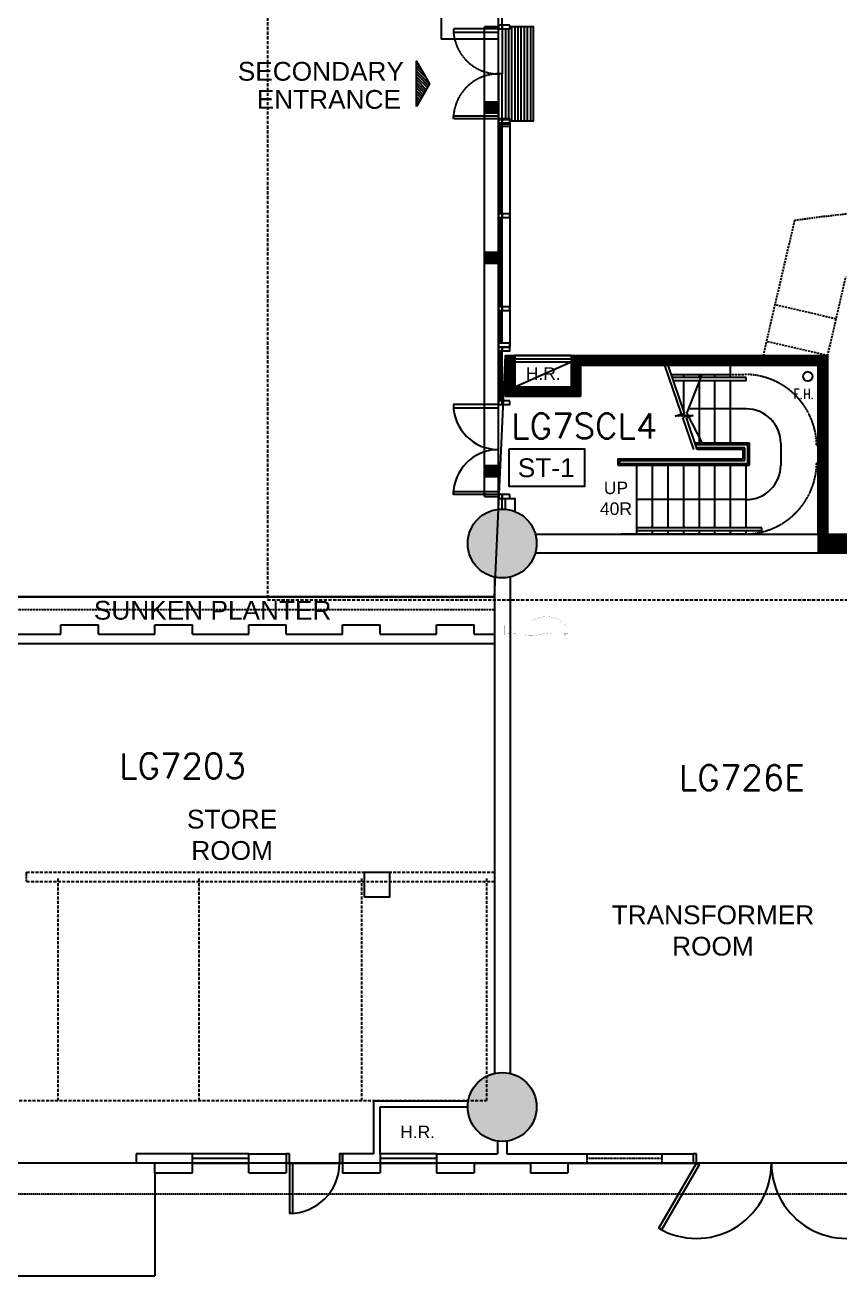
# Model space of a CAD drawing. Header units: millimetres. Extents: x -203861 to 22103, y -44552 to 100121.
# Drawn here: x -136625 to -123603, y 4100 to 24081 of the extents above; entities that cross this region are included whole.
import ezdxf

# ---------------------------------------------------------------- set-up
doc = ezdxf.new("R2010")
doc.units = ezdxf.units.MM
for name, pattern in [('s2097a$0$DASH', [0.35, 0.25, -0.1]), ('s2097a$0$DASHED', [0.75, 0.5, -0.25]), ('s2097a$0$HIDDEN', [0.375, 0.25, -0.125]), ('s2097a$0$HIDDEN2', [4.7625, 3.175, -1.5875]), ('s2097a$0$LG5plan$0$HIDDEN', [0.375, 0.25, -0.125]), ('s2097a$0$LG7plan$0$HIDDEN', [9.525, 6.35, -3.175])]:
    doc.linetypes.add(name, pattern=pattern)
for name, color, linetype in [('s2097a$0$A-glaz', 1, 'Continuous'), ('s2097a$0$Cloud', 1, 'Continuous'), ('s2097a$0$core2905$0$dr', 1, 'Continuous'), ('s2097a$0$core2905$0$stair', 1, 'Continuous'), ('s2097a$0$core2905$0$txt2', 4, 'Continuous'), ('s2097a$0$core2905$0$wal', 3, 'Continuous'), ('s2097a$0$core2905$0$walc', 1, 'Continuous'), ('s2097a$0$deck', 6, 'Continuous'), ('s2097a$0$dr', 1, 'Continuous'), ('s2097a$0$Hatch', 8, 'Continuous'), ('s2097a$0$LG5plan$0$buila', 14, 's2097a$0$LG5plan$0$HIDDEN'), ('s2097a$0$LG7$0$20', 1, 'Continuous'), ('s2097a$0$LG7plan$0$s2118a$0$20', 7, 'Continuous'), ('s2097a$0$LG7plan$0$stru', 2, 'Continuous'), ('s2097a$0$LG7plan$0$walc', 1, 'Continuous'), ('s2097a$0$LP - Built-in Furn (Low) DN', 2, 'Continuous'), ('s2097a$0$PLN_01F$0$AR-SANI_AR_BS_MI_', 1, 'Continuous'), ('s2097a$0$ROOM-NO', 4, 'Continuous'), ('s2097a$0$s2118a$0$20', 7, 'Continuous'), ('s2097a$0$Structure', 2, 'Continuous'), ('s2097a$0$Text-1', 1, 'Continuous'), ('s2097a$0$wal', 3, 'Continuous'), ('s2097a$0$walc', 1, 'Continuous'), ('s2097a$0$WIN', 3, 'Continuous')]:
    doc.layers.add(name, color=color, linetype=linetype)
doc.styles.add('s2097a$0$BH', font='arial.ttf')
doc.styles.add('s2097a$0$ROMANS', font='romans.shx', dxfattribs={"width": 0.8})
doc.styles.add('s2097a$0$STANDARD', font='SIMPLEX')

# ---------------------------------------------------------------- blocks, each defined once
blk = doc.blocks.new('s2097a')
at = {"layer": 's2097a$0$Hatch'}
h = blk.add_hatch(dxfattribs=at)
h.set_pattern_fill('ANSI31', color=256, style=0)
h.set_pattern_definition([(45, (-1932086.314, -565739.1127), (-2.2450640303, 2.2450640303), [])])
h.paths.add_polyline_path([(-128949.9, 18800.1), (-128949.9, 18150.1), (-127749.9, 18150.1), (-127749.9, 18650.1), (-123949.9, 18650.1), (-123949.9, 15650.1), (-122399.9, 15650.1), (-122399.9, 15950.1), (-123799.9, 15950.1), (-123799.9, 18800.1), (-127899.7, 18800.1), (-127899.9, 18300.1), (-128799.9, 18300.1), (-128799.7, 18800.1)])
h = blk.add_hatch(color=256, dxfattribs=at)
edge = h.paths.add_edge_path()
edge.add_arc((-128999.9, 15800.1), 550, 0, 360)
at = {"layer": 's2097a$0$Hatch', "linetype": 'Continuous'}
blk.add_hatch(color=256, dxfattribs=at).paths.add_polyline_path([(-128449.9, 6800.1, 1), (-129549.9, 6800.1, 1)])
at = {"layer": 's2097a$0$LG7$0$20', "linetype": 'Continuous'}
h = blk.add_hatch(dxfattribs=at)
h.set_pattern_fill('ANSI31', color=1, scale=10, angle=90, style=0)
h.set_pattern_definition([(135, (482554.187, -1847444.544), (-22.4506403, -22.4506403), [])])
h.paths.add_polyline_path([(-130370.1, 23503.6), (-130370.1, 22780.2), (-130159.9, 23141.9)])
at = {"color": 9}
blk.add_lwpolyline([(-115199.9, 16600.1), (-96749.3, 16600.1), (-96751.1, 6400.1), (-99599.9, 6400.1), (-99599.9, 5900.1), (-145300, 5900.1), (-145300, 6305.1), (-146300, 6305.1), (-146300, 10745.1), (-144944.8, 10745.1), (-144944.8, 10945.1), (-143449.9, 10945.1), (-143449.9, 14950.1), (-129124.9, 14950.1), (-128949.9, 18800.1), (-123799.9, 18800.1), (-123799.9, 15950.1), (-122399.9, 15950.1), (-122399.9, 16600.1), (-116199.9, 16600.1)], dxfattribs=at)
at = {"color": 4, "linetype": 's2097a$0$HIDDEN2', "ltscale": 0.1}
blk.add_lwpolyline([(-128963.1, 14494.8, 2, 2, 0), (-128963.1, 14336.7, 2, 2, 0), (-128948, 14336.7, 2, 2, 0), (-128948, 14341.7, 2, 2, 0), (-128920.4, 14341.7, 2, 2, 0), (-128914.8, 14365.8, 2, 2, -0.0535931), (-128785.2, 14365.8, 2, 2, 0), (-128775, 14322.2, 2, 2, 0), (-128640.5, 14322.2, 2, 2, 0), (-128640.5, 14331.8, 2, 2, 0.0583768), (-128504, 14325.8, 2, 2, -0.0731713), (-128009, 14369.5, 2, 2, 0), (-128009, 14333.7, 2, 2, 0), (-127993, 14333.7, 2, 2, 0), (-127993, 14353.2, 2, 2, 0), (-127987, 14353.2, 2, 2, 0), (-127987, 14367.4, 2, 2, 0), (-127949.8, 14367.4, 2, 2, 0), (-127949.8, 14472.2, 2, 2, 0), (-127971.2, 14472.2, 2, 2, 0.0348959), (-128002.5, 14514, 2, 2, 0), (-128012.3, 14505.5, 2, 2, 0.3607359), (-128468.1, 14582.4, 2, 2, 0), (-128477.4, 14598.8, 2, 2, 0), (-128491.7, 14590.2, 2, 2, 0), (-128508.9, 14578.6, 2, 2, 0), (-128529, 14563.1, 0, 0, 0)], format="xyseb", dxfattribs=at)
at = {"layer": 's2097a$0$A-glaz'}
for p, q in [((-129059.9, 24019.6), (-129059.9, 24250.6)), ((-128999.9, 24019.6), (-128999.9, 24250.6)), ((-129059.9, 16550.1), (-129059.9, 24050)), ((-129059.9, 18019.6), (-129059.9, 22579.6)), ((-129029.5, 21063.8), (-129029.5, 22503.8)), ((-128999.5, 18996.5), (-128999.5, 22563.8)), ((-129029.5, 19579.6), (-129029.5, 21003.8)), ((-129029.9, 18996.5), (-129029.9, 19519.6)), ((-129029.9, 18079.6), (-129029.9, 18876.5)), ((-128999.9, 18019.6), (-128999.9, 18936.5)), ((-128999.9, 18079.9), (-128999.9, 18876.8)), ((-129059.9, 16349), (-129059.9, 16579.6)), ((-128999.9, 16349), (-128999.9, 16579.6))]:
    blk.add_line(p, q, dxfattribs=at)
for points in [[(-128999.9, 24019.6), (-128999.9, 24079.6), (-129059.9, 24079.6), (-129059.9, 24019.6)], [(-128879.9, 24079.6), (-128999.9, 24079.6), (-128999.9, 24019.6), (-128879.9, 24019.6)], [(-128999.9, 22519.6), (-128999.9, 22579.6), (-129059.9, 22579.6), (-129059.9, 22519.6)], [(-128879.9, 22579.6), (-128999.9, 22579.6), (-128999.9, 22519.6), (-128879.9, 22519.6)], [(-128999.5, 22503.8), (-128999.5, 22563.8), (-129059.5, 22563.8), (-129059.5, 22503.8)], [(-128879.5, 22563.8), (-128999.5, 22563.8), (-128999.5, 22503.8), (-128879.5, 22503.8)], [(-128999.5, 21003.8), (-128999.5, 21063.8), (-129059.5, 21063.8), (-129059.5, 21003.8)], [(-128879.5, 21063.8), (-128999.5, 21063.8), (-128999.5, 21003.8), (-128879.5, 21003.8)], [(-128999.9, 19519.6), (-128999.9, 19579.6), (-129059.9, 19579.6), (-129059.9, 19519.6)], [(-128879.9, 19579.6), (-128999.9, 19579.6), (-128999.9, 19519.6), (-128879.9, 19519.6)], [(-128999.9, 18876.5), (-128999.9, 18936.5), (-129059.9, 18936.5), (-129059.9, 18876.5)], [(-128879.9, 18936.5), (-128999.9, 18936.5), (-128999.9, 18876.5), (-128879.9, 18876.5)], [(-128999.9, 18019.6), (-128999.9, 18079.6), (-129059.9, 18079.6), (-129059.9, 18019.6)], [(-128879.9, 18079.6), (-128999.9, 18079.6), (-128999.9, 18019.6), (-128879.9, 18019.6)], [(-128999.9, 16519.6), (-128999.9, 16579.6), (-129059.9, 16579.6), (-129059.9, 16519.6)], [(-128879.9, 16579.6), (-128999.9, 16579.6), (-128999.9, 16519.6), (-128879.9, 16519.6)]]:
    blk.add_lwpolyline(points, close=True, dxfattribs=at)
at = {"layer": 's2097a$0$Cloud', "linetype": 'Continuous'}
for p, q in [((-127899.7, 18800.1), (-128799.7, 18800.1)), ((-133049.7, 6050.1), (-133949.7, 6050.1)), ((-134549.7, 5750.1), (-134549.7, 4100.1))]:
    blk.add_line(p, q, dxfattribs=at)
at = {"layer": 's2097a$0$core2905$0$dr'}
for p, q in [((-125099.9, 18400.1), (-125099.9, 18450.1)), ((-124849.9, 16000.1), (-124849.9, 16050.1))]:
    blk.add_line(p, q, dxfattribs=at)
at = {"layer": 's2097a$0$core2905$0$dr', "linetype": 'Continuous'}
for p, q in [((-132399.9, 5900.1), (-132399.9, 5100.1)), ((-132399.9, 5900.1), (-132349.9, 5900.1)), ((-132399.9, 5900.1), (-131599.9, 5900.1)), ((-132349.9, 5900.1), (-132349.9, 5100.1)), ((-132349.9, 5100.1), (-132399.9, 5100.1))]:
    blk.add_line(p, q, dxfattribs=at)
at = {"layer": 's2097a$0$core2905$0$dr', "color": 8, "linetype": 's2097a$0$DASH', "ltscale": 50}
for points in [[(-129059.9, 23968.1), (-129059.9, 24019.6), (-129779.9, 24019.6), (-129779.9, 23968.1)], [(-129059.9, 22631), (-129059.9, 22579.6), (-129779.9, 22579.6), (-129779.9, 22631)]]:
    blk.add_lwpolyline(points, close=True, dxfattribs=at)
at = {"layer": 's2097a$0$core2905$0$dr', "linetype": 'Continuous'}
for points in [[(-129060.1, 24019.7), (-128999.9, 24019.7), (-128999.9, 23299.6), (-129060.1, 23299.6)], [(-128999.9, 23299.6), (-129060.1, 23299.6), (-129060.1, 22579.6), (-128999.9, 22579.6)], [(-129059.9, 17968.2), (-129059.9, 18019.6), (-129779.9, 18019.6), (-129779.9, 17968.2)], [(-129059.9, 16631), (-129059.9, 16579.6), (-129779.9, 16579.6), (-129779.9, 16631)], [(-132399.9, 6050.1), (-132449.9, 6050.1), (-132449.9, 5900.1), (-132399.9, 5900.1)], [(-131549.9, 6050.1), (-131599.9, 6050.1), (-131599.9, 5900.1), (-131549.9, 5900.1)], [(-125897.6, 6050.1), (-125947.6, 6050.1), (-125947.6, 5900.1), (-125897.6, 5900.1)], [(-126499.3, 4861.8), (-125897.6, 5900.1), (-125854.3, 5875), (-126456, 4836.8)]]:
    blk.add_lwpolyline(points, close=True, dxfattribs=at)
at = {"layer": 's2097a$0$core2905$0$dr', "color": 8, "linetype": 's2097a$0$DASH', "ltscale": 50}
for centre, start, end in [((-129059.9, 24019.6), 180, 270), ((-129059.9, 22579.6), 90, 180)]:
    blk.add_arc(centre, 720, start, end, dxfattribs=at)
at = {"layer": 's2097a$0$core2905$0$dr', "linetype": 'Continuous'}
for centre, radius, start, end in [((-129059.9, 18019.6), 720, 180, 270), ((-129059.9, 16579.6), 720, 90, 180), ((-132399.9, 5900.1), 800, 270, 0), ((-125897.6, 5900.1), 1200, 239.90741, 0.00087), ((-123497.6, 5900.1), 1200, 179.99913, 300.09259)]:
    blk.add_arc(centre, radius, start, end, dxfattribs=at)
at = {"layer": 's2097a$0$core2905$0$stair'}
for p, q in [((-125349.9, 18500.1), (-125349.9, 18650.1)), ((-126297, 18500.1), (-125349.9, 18500.1)), ((-125099.9, 18450.1), (-126279.9, 18450.1)), ((-125099.9, 18400.1), (-126262.5, 18400.1)), ((-126099.9, 18450.1), (-126099.9, 18500.1)), ((-126099.9, 17923.1), (-126099.9, 18400.1)), ((-125849.9, 18450.1), (-125849.9, 18500.1)), ((-125849.9, 17400.1), (-125849.9, 18400.1)), ((-125599.9, 18450.1), (-125599.9, 18500.1)), ((-125599.9, 17400.1), (-125599.9, 18400.1)), ((-125349.9, 18450.1), (-125349.9, 18500.1)), ((-125349.9, 17400.1), (-125349.9, 18400.1)), ((-125049.9, 17400.1), (-125919, 17400.1)), ((-125049.9, 17050.1), (-125049.9, 17400.1)), ((-125149.9, 17300.1), (-125884.9, 17300.1)), ((-125149.9, 17150.1), (-125149.9, 17300.1)), ((-127149.9, 17150.1), (-125149.9, 17150.1)), ((-127149.9, 17150.1), (-127149.9, 17050.1)), ((-127149.9, 17050.1), (-125049.9, 17050.1)), ((-126849.9, 15950.1), (-126849.9, 17050.1)), ((-126599.9, 16050.1), (-126599.9, 17050.1)), ((-126349.9, 16050.1), (-126349.9, 17050.1)), ((-126099.9, 16050.1), (-126099.9, 17050.1)), ((-125849.9, 16050.1), (-125849.9, 17050.1)), ((-125599.9, 16050.1), (-125599.9, 17050.1)), ((-125349.9, 16050.1), (-125349.9, 17050.1)), ((-125099.9, 16050.1), (-125099.9, 17050.1)), ((-125849.9, 16050.1), (-126849.9, 16050.1)), ((-125849.9, 16000.1), (-126849.9, 16000.1)), ((-126599.9, 15950.1), (-126599.9, 16000.1)), ((-126349.9, 15950.1), (-126349.9, 16000.1)), ((-126099.9, 15950.1), (-126099.9, 16000.1)), ((-124849.9, 16050.1), (-125849.9, 16050.1)), ((-124849.9, 16000.1), (-125849.9, 16000.1)), ((-125849.9, 15950.1), (-125849.9, 16000.1)), ((-125599.9, 15950.1), (-125599.9, 16000.1)), ((-125349.9, 15950.1), (-125349.9, 16000.1)), ((-125099.9, 15950.1), (-125099.9, 16000.1))]:
    blk.add_line(p, q, dxfattribs=at)
at = {"layer": 's2097a$0$core2905$0$stair', "color": 8}
for p, q in [((-125074.9, 17375.1), (-125910.5, 17375.1)), ((-125124.9, 17325.1), (-125893.4, 17325.1)), ((-125124.9, 17125.1), (-125124.9, 17325.1)), ((-125074.9, 17075.1), (-125074.9, 17375.1)), ((-127124.9, 17125.1), (-125124.9, 17125.1)), ((-127124.9, 17125.1), (-127124.9, 17075.1)), ((-127124.9, 17075.1), (-125074.9, 17075.1))]:
    blk.add_line(p, q, dxfattribs=at)
at = {"layer": 's2097a$0$core2905$0$txt2', "color": 3, "linetype": 'Continuous'}
for p, q in [((-126132.8, 17871.2), (-126401.4, 18650.1)), ((-126085.5, 17881.6), (-126348, 18650.1)), ((-126237.9, 17831.6), (-126132.8, 17871.2)), ((-126031.4, 17837.6), (-126237.9, 17831.6)), ((-126192.9, 17841), (-126083.8, 17882.3)), ((-126070.3, 17844.6), (-126192.9, 17841)), ((-126031.4, 17837.6), (-126111.7, 17809.9)), ((-125935.9, 17300.1), (-126111.7, 17809.9)), ((-126070.8, 17844.6), (-126011.2, 17844.6)), ((-126070.8, 17844.6), (-125948.1, 17844.6)), ((-125948.1, 17844.6), (-126057.7, 17806.8)), ((-125884.7, 17300.1), (-126057.7, 17806.8))]:
    blk.add_line(p, q, dxfattribs=at)
at = {"layer": 's2097a$0$core2905$0$txt2', "color": 8, "linetype": 'Continuous'}
for p, q in [((-126052.2, 17875.1), (-125802.2, 18500.1)), ((-126052.2, 17875.1), (-125802.2, 17400.1)), ((-125099.7, 17950.1), (-126022.2, 17950.1)), ((-124549.7, 17400.1), (-124549.7, 17050.1)), ((-126349.7, 16500.1), (-126849.7, 16500.1)), ((-125099.7, 16500.1), (-126849.7, 16500.1))]:
    blk.add_line(p, q, dxfattribs=at)
for centre, start, end in [((-125099.7, 17400.1), 0, 90), ((-125099.7, 17050.1), 270, 0)]:
    blk.add_arc(centre, 550, start, end, dxfattribs=at)
at = {"layer": 's2097a$0$core2905$0$wal'}
for p, q in [((-128949.9, 18800.1), (-128799.9, 18800.1)), ((-127899.9, 18800.1), (-123799.9, 18800.1)), ((-128799.9, 18650.1), (-128799.9, 18650.1)), ((-127749.9, 18650.1), (-123949.9, 18650.1)), ((-128799.9, 18300.1), (-127899.9, 18300.1))]:
    blk.add_line(p, q, dxfattribs=at)
at = {"layer": 's2097a$0$core2905$0$wal', "linetype": 'Continuous'}
for p, q in [((-128470.7, 15950.1), (-122399.9, 15950.1)), ((-128470.7, 15650.1), (-122399.9, 15650.1)), ((-129124.9, 15264.5), (-129124.9, 7335.7)), ((-128874.9, 15255.2), (-128874.9, 7335.7))]:
    blk.add_line(p, q, dxfattribs=at)
at = {"layer": 's2097a$0$core2905$0$wal'}
for points in [[(-128949.9, 18800.1), (-128949.9, 18150.1), (-127749.9, 18150.1)], [(-128799.9, 18800.1), (-128799.9, 18300.1)], [(-127899.9, 18800.1), (-127899.9, 18300.1)], [(-127749.9, 18650.1), (-127749.9, 18150.1)], [(-128949.9, 16347.8), (-128949.9, 16519.6), (-128799.9, 16519.6), (-128799.9, 16312.4)]]:
    blk.add_lwpolyline(points, dxfattribs=at)
at = {"layer": 's2097a$0$core2905$0$walc', "linetype": 'Continuous'}
blk.add_line((-125099.9, 15950.1), (-127099.9, 15950.1), dxfattribs=at)
at = {"layer": 's2097a$0$deck', "color": 8}
for p, q in [((-129974.9, 25775.1), (-129974.9, 23856.7)), ((-129284.9, 16550.1), (-129284.9, 24050.1)), ((-129059.9, 24050.1), (-129284.9, 24050.1)), ((-129059.9, 23856.7), (-129974.9, 23856.7)), ((-129059.9, 22847.5), (-129284.9, 22847.5)), ((-129059.9, 22822.5), (-129284.9, 22822.5)), ((-129059.9, 22797.5), (-129284.9, 22797.5)), ((-129059.9, 22772.5), (-129284.9, 22772.5)), ((-129059.9, 22747.5), (-129284.9, 22747.5)), ((-129059.9, 22722.5), (-129284.9, 22722.5)), ((-129059.9, 22697.5), (-129284.9, 22697.5)), ((-129059.9, 22672.5), (-129284.9, 22672.5)), ((-128879.9, 22519.6), (-128879.9, 18936.5)), ((-129059.9, 20448.1), (-129284.9, 20448.1)), ((-129059.9, 20423.1), (-129284.9, 20423.1)), ((-129059.9, 20398.1), (-129284.9, 20398.1)), ((-129059.9, 20373.1), (-129284.9, 20373.1)), ((-129059.9, 20348.1), (-129284.9, 20348.1)), ((-129059.9, 20323.1), (-129284.9, 20323.1)), ((-129059.9, 20298.1), (-129284.9, 20298.1)), ((-129059.9, 20273.1), (-129284.9, 20273.1)), ((-129059.9, 17040.1), (-129284.9, 17040.1)), ((-129059.9, 17015.1), (-129284.9, 17015.1)), ((-129059.9, 16990.1), (-129284.9, 16990.1)), ((-129059.9, 16965.1), (-129284.9, 16965.1)), ((-129059.9, 16940.1), (-129284.9, 16940.1)), ((-129059.9, 16915.1), (-129284.9, 16915.1)), ((-129059.9, 16890.1), (-129284.9, 16890.1)), ((-129059.9, 16865.1), (-129284.9, 16865.1)), ((-129284.9, 16550.1), (-129059.9, 16550.1))]:
    blk.add_line(p, q, dxfattribs=at)
at = {"layer": 's2097a$0$dr', "linetype": 's2097a$0$HIDDEN', "ltscale": 2}
blk.add_line((-125349.9, 18500.1), (-125124.9, 18500.1), dxfattribs=at)
at = {"layer": 's2097a$0$dr', "color": 8, "linetype": 's2097a$0$HIDDEN', "ltscale": 2}
for centre, start, end in [((-125124.9, 17350.1), 359.99999, 90), ((-125124.9, 17100.1), 270, 0.01874)]:
    blk.add_arc(centre, 1150, start, end, dxfattribs=at)
at = {"layer": 's2097a$0$LG5plan$0$buila', "color": 8, "ltscale": 200}
blk.add_lwpolyline([(-102899.9, 36050.1), (-132749.9, 36050.1), (-132749.9, 14900.1), (-122174.9, 14900.1), (-122174.9, 5405.1), (-99044.4, 5405.1)], dxfattribs=at)
at = {"layer": 's2097a$0$LG7$0$20', "color": 1, "linetype": 'Continuous'}
blk.add_lwpolyline([(-130370.1, 22780.2), (-130370.1, 23503.6), (-130159.9, 23141.9), (-130370.1, 22780.2)], dxfattribs=at)
at = {"layer": 's2097a$0$LG7plan$0$s2118a$0$20', "color": 1, "linetype": 's2097a$0$LG7plan$0$HIDDEN', "ltscale": 0.5}
blk.add_line((-138545, 14745.1), (-129125, 14745.1), dxfattribs=at)
at = {"layer": 's2097a$0$LG7plan$0$stru', "linetype": 'Continuous'}
blk.add_lwpolyline([(-131199.9, 10150.1), (-131199.9, 10550.1), (-130799.9, 10550.1), (-130799.9, 10150.1)], close=True, dxfattribs=at)
at = {"layer": 's2097a$0$LG7plan$0$walc', "linetype": 's2097a$0$HIDDEN2', "ltscale": 15}
for p, q in [((-136599.9, 10550.1), (-129124.9, 10550.1)), ((-136599.9, 10400.1), (-129124.9, 10400.1)), ((-136099.9, 10447.6), (-136099.9, 6902.6)), ((-133849.9, 10447.6), (-133849.9, 6902.6)), ((-131249.9, 10447.6), (-131249.9, 6902.6)), ((-129249.9, 10447.6), (-129249.9, 6902.6)), ((-140646.7, 6902.6), (-129249.9, 6902.6))]:
    blk.add_line(p, q, dxfattribs=at)
at = {"layer": 's2097a$0$LG7plan$0$walc', "linetype": 's2097a$0$LG7plan$0$HIDDEN', "ltscale": 0.2}
blk.add_line((-136599.9, 10400.1), (-136599.9, 10550.1), dxfattribs=at)
at = {"layer": 's2097a$0$LP - Built-in Furn (Low) DN', "color": 8, "linetype": 'Continuous'}
for p, q in [((-128949.7, 24019.6), (-128949.7, 22579.6)), ((-128899.7, 24019.6), (-128899.7, 22579.6)), ((-128849.7, 24049.6), (-128849.7, 22549.6)), ((-128799.7, 24049.6), (-128799.7, 22549.6)), ((-128749.7, 24049.6), (-128749.7, 22549.6)), ((-128699.7, 24049.6), (-128699.7, 22549.6)), ((-128649.7, 24049.6), (-128649.7, 22549.6)), ((-128599.7, 24049.6), (-128599.7, 22549.6)), ((-128549.7, 24049.6), (-128549.7, 22549.6))]:
    blk.add_line(p, q, dxfattribs=at)
at = {"layer": 's2097a$0$LP - Built-in Furn (Low) DN', "color": 8, "linetype": 's2097a$0$HIDDEN2', "ltscale": 10}
for p, q in [((-124826.5, 18800.1), (-124324.3, 20963.2)), ((-123799.9, 18800.1), (-123507.4, 20059.9))]:
    blk.add_line(p, q, dxfattribs=at)
at = {"layer": 's2097a$0$LP - Built-in Furn (Low) DN', "linetype": 'Continuous'}
blk.add_lwpolyline([(-128879.7, 22549.6), (-128499.7, 22549.6), (-128499.7, 24049.6), (-128879.7, 24049.6)], dxfattribs=at)
at = {"layer": 's2097a$0$LP - Built-in Furn (Low) DN', "color": 8, "linetype": 's2097a$0$HIDDEN2', "ltscale": 10}
for points in [[(-123664.2, 19384.6), (-124638.3, 19610.7)], [(-123799.9, 18800.1), (-124774, 19026.3)]]:
    blk.add_lwpolyline(points, dxfattribs=at)
at = {"layer": 's2097a$0$LP - Built-in Furn (Low) DN', "color": 8, "linetype": 's2097a$0$HIDDEN2', "ltscale": 8}
blk.add_open_spline([(-124324.3, 20963.2), (-124098.7, 20995.1), (-123872.6, 21024.1), (-123113.5, 21112.6), (-122578.7, 21160), (-121506.7, 21232.2), (-120969.4, 21256.9), (-119893.9, 21290.3), (-119355.7, 21299), (-118570.8, 21304.6), (-118323.9, 21305.4), (-117951.5, 21305.5), (-117825.8, 21305.4), (-117599.2, 21304.9), (-117498.2, 21304.6), (-117323.7, 21303.9), (-117250.1, 21303.6), (-117102.9, 21302.9), (-117029.3, 21302.5), (-116808.5, 21301.2), (-116661.3, 21300.2), (-116084.1, 21294.8), (-115654.2, 21288.2), (-114795, 21264.4), (-114365.7, 21247.3), (-113508.2, 21197.1), (-113080, 21164.1), (-112560.7, 21111.2), (-112468.9, 21101.3), (-112294.2, 21081.5), (-112211.4, 21071.8), (-112117.3, 21060.1), (-112106, 21058.7), (-112094.7, 21057.3)], degree=3, knots=[4773.0460508, 4773.0460508, 4773.0460508, 4773.0460508, 5453.0773219, 5453.0773219, 7052.9416071, 7052.9416071, 8652.8058923, 8652.8058923, 10252.6701775, 10252.6701775, 10987.282241, 10987.282241, 11361.325515, 11361.325515, 11662.2603217, 11662.2603217, 11881.691178, 11881.691178, 12101.1220344, 12101.1220344, 12539.9837471, 12539.9837471, 13822.5567562, 13822.5567562, 15105.1297653, 15105.1297653, 16387.7027744, 16387.7027744, 16663.3111027, 16663.3111027, 16912.1375359, 16912.1375359, 16946.1288344, 16946.1288344, 16946.1288344, 16946.1288344], dxfattribs=at)
at = {"layer": 's2097a$0$PLN_01F$0$AR-SANI_AR_BS_MI_'}
blk.add_line((-139649.9, 4100.1), (-134549.7, 4100.1), dxfattribs=at)
at = {"layer": 's2097a$0$s2118a$0$20', "color": 8, "linetype": 's2097a$0$HIDDEN', "ltscale": 5}
blk.add_line((-99047.5, 5405.1), (-141106.5, 5405.1), dxfattribs=at)
at = {"layer": 's2097a$0$Structure', "linetype": 'Continuous'}
for centre in [(-128999.9, 15800.1), (-128999.9, 6800.1)]:
    blk.add_circle(centre, 550, dxfattribs=at)
at = {"layer": 's2097a$0$Text-1'}
blk.add_lwpolyline([(-128887.6, 17310.2), (-127687.6, 17310.2), (-127687.6, 16710.2), (-128887.6, 16710.2)], close=True, dxfattribs=at)
blk.add_circle((-124116.9, 18469), 75, dxfattribs=at)
at = {"layer": 's2097a$0$wal'}
for p, q in [((-123799.9, 15950.1), (-123799.9, 18800.1)), ((-123949.9, 15950.1), (-123949.9, 18650.1)), ((-136049.9, 14350.1), (-136049.9, 14500.1)), ((-135449.9, 14350.1), (-135449.9, 14500.1)), ((-134549.9, 14350.1), (-134549.9, 14500.1)), ((-133949.9, 14350.1), (-133949.9, 14500.1)), ((-133049.9, 14350.1), (-133049.9, 14500.1)), ((-132449.9, 14350.1), (-132449.9, 14500.1)), ((-131549.9, 14350.1), (-131549.9, 14500.1)), ((-130949.9, 14350.1), (-130949.9, 14500.1)), ((-130049.9, 14350.1), (-130049.9, 14500.1)), ((-129449.9, 14350.1), (-129449.9, 14500.1)), ((-137999.9, 14200.1), (-129124.9, 14200.1)), ((-131049.9, 6900.1), (-129540.7, 6900.1)), ((-131049.9, 6050.1), (-131049.9, 6900.1)), ((-130949.9, 6050.1), (-130949.9, 6800.1)), ((-130949.9, 6800.1), (-129549.9, 6800.1)), ((-129074.9, 6255.2), (-129074.9, 6050.1)), ((-129074.9, 6255.2), (-129074.9, 6050.1)), ((-128924.9, 6255.2), (-128924.9, 6050.1)), ((-128924.9, 6255.2), (-128924.9, 6050.1)), ((-134850, 6050.1), (-134850, 5900.1)), ((-133049.9, 6050.1), (-132449.9, 6050.1)), ((-133049.9, 5750.1), (-133049.9, 6050.1)), ((-132449.9, 6050.1), (-132449.9, 5750.1)), ((-131549.9, 6050.1), (-131549.9, 5750.1)), ((-131049.9, 6050.1), (-131549.9, 6050.1)), ((-130949.9, 6050.1), (-130949.9, 5750.1)), ((-130049.9, 6050.1), (-129074.9, 6050.1)), ((-130049.9, 6050.1), (-130049.9, 5750.1)), ((-128924.9, 6050.1), (-127949.9, 6050.1)), ((-127949.9, 6050.1), (-125947.6, 6050.1)), ((-126399.9, 6050.1), (-125947.6, 6050.1)), ((-134549.9, 5900.1), (-134850, 5900.1)), ((-134549.9, 5750.1), (-134549.9, 5900.1)), ((-129449.9, 5900.1), (-128549.9, 5900.1)), ((-129449.9, 5900.1), (-129449.9, 5750.1)), ((-128549.9, 5900.1), (-128549.9, 5750.1)), ((-127949.9, 5900.1), (-125947.6, 5900.1)), ((-127949.9, 5900.1), (-127949.9, 5750.1)), ((-127949.9, 5800.1), (-127949.9, 5750.1)), ((-134549.9, 5750.1), (-133949.9, 5750.1)), ((-134549.8, 5750.1), (-133949.7, 5750.1)), ((-133049.9, 5750.1), (-132449.9, 5750.1)), ((-131549.9, 5750.1), (-130949.9, 5750.1)), ((-130049.9, 5750.1), (-129449.9, 5750.1)), ((-128549.9, 5750.1), (-127949.9, 5750.1))]:
    blk.add_line(p, q, dxfattribs=at)
for points in [[(-136049.9, 14500.1), (-135449.9, 14500.1)], [(-134549.9, 14500.1), (-133949.9, 14500.1)], [(-133049.9, 14500.1), (-132449.9, 14500.1)], [(-131549.9, 14500.1), (-130949.9, 14500.1)], [(-130049.9, 14500.1), (-129449.9, 14500.1)], [(-136949.9, 14350.1), (-136049.9, 14350.1)], [(-135449.9, 14350.1), (-134549.9, 14350.1)], [(-133949.9, 14350.1), (-133049.9, 14350.1)], [(-132449.9, 14350.1), (-131549.9, 14350.1)], [(-130949.9, 14350.1), (-130049.9, 14350.1)], [(-129449.9, 14350.1), (-129124.9, 14350.1)], [(-133949.9, 5750.1), (-133949.7, 6050.1), (-134850, 6050.1)], [(-125947.6, 6050.1), (-125947.6, 5900.1)], [(-125947.6, 6050.1), (-125947.6, 5900.1)]]:
    blk.add_lwpolyline(points, dxfattribs=at)
at = {"layer": 's2097a$0$walc'}
for p, q in [((-128999.9, 18065.1), (-128999.9, 18907)), ((-130049.9, 6050.1), (-130949.9, 6050.1)), ((-130049.9, 6050.1), (-130650, 6050.1)), ((-133049.9, 5975.1), (-133949.9, 5975.1)), ((-133949.9, 5900.1), (-133049.9, 5900.1)), ((-130049.9, 5975.1), (-130949.9, 5975.1)), ((-130049.9, 5975.1), (-130949.9, 5975.1)), ((-130949.9, 5900.1), (-130049.9, 5900.1))]:
    blk.add_line(p, q, dxfattribs=at)
at = {"layer": 's2097a$0$walc', "linetype": 'Continuous'}
for p, q in [((-128799.9, 18750.3), (-127899.9, 18750.3)), ((-128799.9, 18700.3), (-127899.9, 18700.3))]:
    blk.add_line(p, q, dxfattribs=at)
at = {"layer": 's2097a$0$walc', "color": 8}
blk.add_line((-129124.9, 14950.1), (-143449.9, 14950.1), dxfattribs=at)
at = {"layer": 's2097a$0$walc', "linetype": 's2097a$0$DASHED', "ltscale": 0.05}
for p, q in [((-127649.9, 6050.1), (-127649.9, 5900.1)), ((-126449.9, 6050.1), (-126449.9, 5900.1)), ((-126449.9, 5975.1), (-127649.9, 5975.1))]:
    blk.add_line(p, q, dxfattribs=at)
at = {"layer": 's2097a$0$walc', "color": 8, "linetype": 'Continuous'}
blk.add_lwpolyline([(-128799.9, 18300.1), (-127899.9, 18700.3)], dxfattribs=at)
at = {"layer": 's2097a$0$WIN'}
for points in [[(-128879.9, 22519.6), (-128879.9, 22459.6), (-129059.9, 22459.6), (-129059.9, 22519.6)], [(-128879.9, 18936.5), (-128879.9, 18996.5), (-129059.9, 18996.5), (-129059.9, 18936.5)]]:
    blk.add_lwpolyline(points, close=True, dxfattribs=at)
at = {"layer": 's2097a$0$LG7$0$20', "color": 1, "linetype": 'Continuous', "style": 's2097a$0$BH'}
for s, p in [('SECONDARY', (-133224.8, 23191.5)), ('ENTRANCE', (-132922.6, 22742.5))]:
    blk.add_text(s, height=300, dxfattribs=at).set_placement(p)
at = {"layer": 's2097a$0$ROOM-NO', "style": 's2097a$0$STANDARD'}
for s, p in [('LG7SCL4', (-128853.9, 17476.1)), ('LG7203', (-135119.6, 12047.5)), ('LG726E', (-126174.4, 11859.2))]:
    blk.add_text(s, height=400, dxfattribs=at).set_placement(p)
at = {"layer": 's2097a$0$Text-1', "style": 's2097a$0$ROMANS', "width": 0.8}
blk.add_text('F.H.', height=160, dxfattribs=at).set_placement((-124347.1, 18107.9))
at = {"layer": 's2097a$0$Text-1', "style": 's2097a$0$STANDARD'}
for s, insert, char_height, width, attachment_point in [('{\\fArial|b0|i0|c0|p34;H.R.}', (-128343.8, 18413.1), 200, 615.907, 8), ('{\\f@Arial Unicode MS|b0|i0|c0|p34;ST-1}', (-128297.2, 16854.7), 300, 1683.163, 8), ('{\\fArial|b0|i0|c0|p34;STORE\\PROOM}', (-133315.9, 11546.6), 300, 3854.689, 2), ('{\\fArial|b0|i0|c0|p34;TRANSFORMER \\PROOM}', (-125632.8, 10018.2), 300, 3854.689, 2), ('{\\fArial|b0|i0|c0|p34;H.R.}', (-130351.9, 6301.7), 200, 860.177, 8)]:
    blk.add_mtext(s, dxfattribs=dict(at, insert=insert, char_height=char_height, width=width, attachment_point=attachment_point))
at = {"layer": 's2097a$0$Text-1', "color": 8, "style": 's2097a$0$STANDARD'}
for s, insert, char_height, width, attachment_point in [('{\\fArial|b0|i0|c0|p34;UP\\P40R}', (-127182.1, 16252.2), 200, 1841.719, 8), ('{\\fArial|b0|i0|c0|p34;SUNKEN PLANTER}', (-135524.5, 14883.1), 300, 5527.584, 1)]:
    blk.add_mtext(s, dxfattribs=dict(at, insert=insert, char_height=char_height, width=width, attachment_point=attachment_point))

msp = doc.modelspace()

# ---------------------------------------------------------------- block references
msp.add_blockref('s2097a', (0, 0))

doc.saveas('drawing.dxf')
